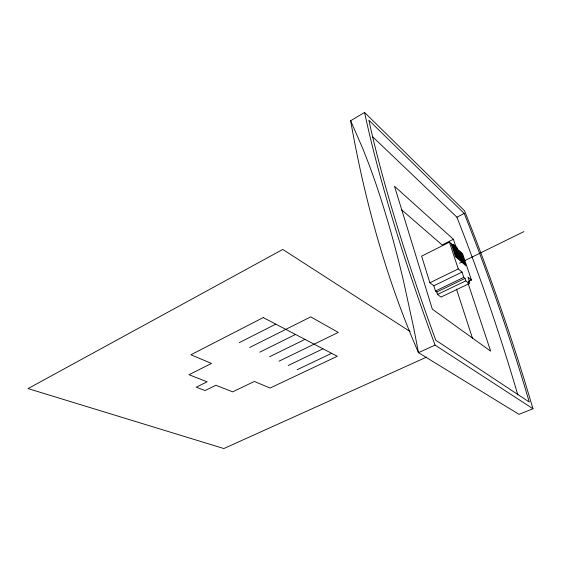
<?xml version="1.0" encoding="UTF-8"?>
<svg xmlns="http://www.w3.org/2000/svg" width="561" height="561" viewBox="0 0 561 561"><rect width="100%" height="100%" fill="white"/><g stroke="black" fill="none" stroke-linecap="round" stroke-linejoin="round"><path stroke-width="0.84" d="M350.646 120.748L364.573 112.459L464.557 210.838C490.412 275.696 513.385 341.712 532.95 408.738L518.988 414.355L418.464 352.666C386.15 278.621 364.594 200.228 350.646 120.748L362.918 148.84L369.019 164.555A417.573 104.914 83.1 0 1 403.604 281.419L413.759 328.122L418.464 352.666L435.07 345.113L532.95 408.738M372.455 136.596L456.913 217.198L464.22 213.439C488.722 275.276 510.566 338.185 529.254 402.027L435.813 340.275L429.649 323.332A555.902 98.484 66.2 0 1 371.403 131.54L368.865 120.222L464.22 213.439M239.302 342.624L275.788 324.125M455.89 246.742L453.407 239.281L442.131 244.968L401.304 209.555M471.457 280.093L462.671 253.909L449.417 242.163L421.627 256.167L429.894 282.758L433.828 285.787L435.455 291.005L436.781 292.008L437.538 294.441L441.009 297.071L469.136 283.621L468.323 281.18L469.718 282.351L467.986 277.155L471.457 280.093L469.143 281.201M452.152 245.445L453.688 244.68L457.061 247.674L457.657 249.463M249.68 347.483L310.731 316.874L338.283 332.421L279.006 361.2M259.75 352.189L295.535 334.447M459.543 263.207L523.946 231.602M269.518 356.761L304.96 339.377M429.894 282.758L458.246 268.915L462.012 272.099L463.751 277.351L465.013 278.403L465.826 280.858L469.136 283.621M433.828 285.787L462.012 272.099M435.455 291.005L463.751 277.351M436.781 292.008L465.013 278.403M288.228 365.513L322.996 348.802M437.538 294.441L465.826 280.858M297.183 369.706L331.621 353.311M426.655 357.091L223.853 448.541L28.05 388.591L282.765 249.435L410.063 331.516M453.407 239.281L394.502 186.259L432.321 309.174L490.665 351.151L468.035 283.2M456.913 217.198C479.83 275.521 500.272 334.833 517.838 394.986M461.486 252.864L465.847 265.879M460.476 251.973L464.845 265.009M459.466 251.076L463.835 264.133M458.449 250.171L462.818 263.249M457.425 249.266L461.801 262.366M456.402 248.355L460.777 261.482M455.539 246.328L456.135 248.116M455.371 247.443L459.747 260.592M453.688 244.68L458.716 259.694M453.302 245.606L457.678 258.796M452.257 244.68L456.633 257.892M451.205 243.747L455.588 256.987M449.417 242.163L458.246 268.915M456.486 289.09L472.46 338.213M435.07 345.113A562.304 99.858 66.2 0 1 364.573 112.459M263.256 317.582L190.908 354.776L211.49 363.43L189.022 374.727L207.135 381.831L196.273 387.195L205.081 390.533L215.866 385.253L232.696 391.851L254.35 381.445L270.079 388.058L337.287 356.27L263.256 317.582"/></g></svg>
